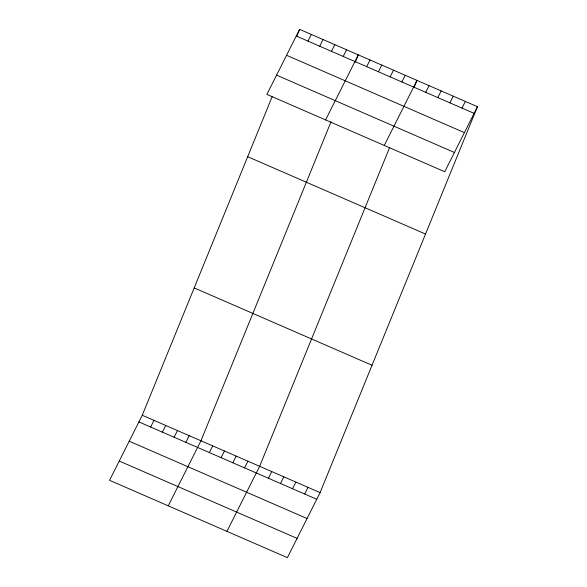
<?xml version="1.0" encoding="UTF-8"?>
<svg xmlns="http://www.w3.org/2000/svg" width="587" height="587" viewBox="0 0 587 587"><rect width="100%" height="100%" fill="white"/><g stroke="black" fill="none" stroke-linecap="round" stroke-linejoin="round"><path stroke-width="0.88" d="M477.451 106.695L444.733 171.742L266.894 94.397L299.612 29.35L477.451 106.695L320.106 492.603L287.388 557.65L109.549 480.305L142.267 415.258L272.317 96.29M296.611 36.695L299.612 29.35M331.002 121.81L200.952 440.778L168.234 505.833M355.304 62.222L358.297 54.877L325.58 119.924M389.695 147.337L259.645 466.305L226.927 531.352M413.989 87.742L416.983 80.397L384.265 145.444M307.992 41.127L311.345 34.457M319.732 46.234L323.085 39.556M331.464 51.333L334.825 44.663M150.646 427.035L154.007 420.358M343.204 56.44L346.557 49.77M162.386 432.135L165.739 425.465M174.126 437.242L177.479 430.572M366.677 66.647L370.037 59.977M185.859 442.349L189.219 435.671M378.417 71.753L381.77 65.084M390.157 76.86L393.51 70.191M209.339 452.555L212.692 445.885M401.89 81.96L405.25 75.29M221.072 457.662L224.432 450.992M232.812 462.761L236.165 456.092M425.722 92.328L429.075 85.658M244.552 467.868L247.905 461.199M437.814 97.589L441.175 90.919M449.906 102.85L453.267 96.173M268.376 478.236L271.737 471.559M462.006 108.103L465.359 101.434M280.476 483.49L283.829 476.82M292.568 488.751L295.921 482.081M304.66 494.012L308.014 487.342M296.252 36.02L474.098 113.364M286.566 55.288L464.405 132.633M276.58 75.136L454.426 152.481M247.685 156.7L425.531 234.044M194.187 287.909L372.033 365.253M142.267 415.258L320.106 492.603M138.914 421.928L316.753 499.273M129.221 441.189L307.06 518.534M119.242 461.044L297.081 538.382"/></g></svg>
